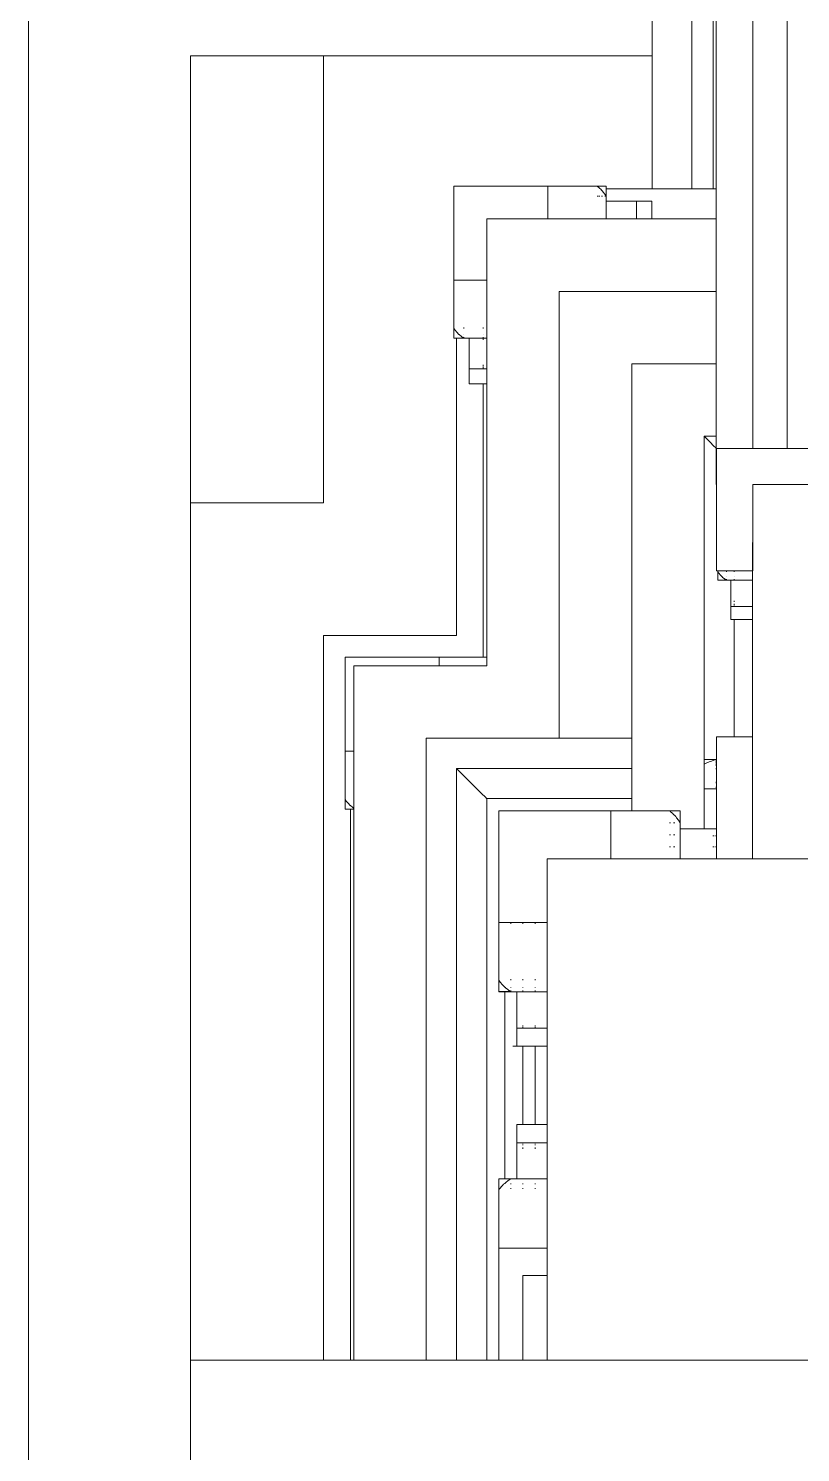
# Model space of a CAD drawing. Header units: millimetres. Extents: x -280308 to 6402717, y -14 to 2073074.
# Drawn here: x -4442 to -3803, y 642607 to 643786 of the extents above; entities that cross this region are included whole.
import ezdxf
from ezdxf.enums import TextEntityAlignment as Align

# ---------------------------------------------------------------- set-up
doc = ezdxf.new("R2010")
doc.units = ezdxf.units.MM
doc.linetypes.add('ACAD_ISO08W100', pattern=[36, 24, -3, 6, -3])
doc.layers.get('0').update_dxf_attribs({"lineweight": 0})
doc.layers.add('A-ANNOTATION', color=144, linetype='Continuous', lineweight=0)
doc.layers.add('A-FILL-1', color=7, linetype='Continuous', lineweight=0, true_color=0x454545)
doc.layers.add('SectionCutEdges', color=7, linetype='Continuous', lineweight=35, true_color=0xa5aeb1)
doc.layers.add('A-TEXT', color=254, linetype='Continuous')
doc.styles.get("Standard").update_dxf_attribs({"font": 'arial.ttf'})

# ---------------------------------------------------------------- blocks, each defined once
blk = doc.blocks.new('A$C837b2698')
at = {"color": 0, "linetype": 'ByBlock', "lineweight": -2}
for p, q in [((-0.487, 4.5408), (-0.487, 1.2857)), ((-0.4586, 4.5408), (-0.4586, 1.2857)), ((-0.5702, 4.4757), (-0.5702, 1.6107)), ((-0.5374, 4.4757), (-0.5374, 1.5007)), ((-0.5196, 4.4757), (-0.5196, 1.5007)), ((-0.5171, 4.4757), (-0.5171, 1.5007)), ((-0.8421, 1.6107), (-0.9521, 1.6107)), ((-0.9521, 1.6107), (-0.9521, 1.2407)), ((-0.8421, 1.2407), (-0.8421, 1.6107)), ((-0.8421, 1.6107), (-0.5702, 1.6107)), ((-0.5702, 1.6107), (-0.5702, 1.5007)), ((-0.6564, 1.5029), (-0.7343, 1.5029)), ((-0.7343, 1.5029), (-0.7343, 1.425)), ((-0.6551, 1.5029), (-0.6564, 1.5029)), ((-0.6564, 1.5029), (-0.6564, 1.4757)), ((-0.6535, 1.5029), (-0.6551, 1.5029)), ((-0.6517, 1.5029), (-0.6535, 1.5029)), ((-0.6497, 1.5029), (-0.6517, 1.5029)), ((-0.6475, 1.5029), (-0.6497, 1.5029)), ((-0.6451, 1.5029), (-0.6475, 1.5029)), ((-0.6425, 1.5029), (-0.6451, 1.5029)), ((-0.6399, 1.5029), (-0.6425, 1.5029)), ((-0.6371, 1.5029), (-0.6399, 1.5029)), ((-0.6342, 1.5029), (-0.6371, 1.5029)), ((-0.6312, 1.5029), (-0.6342, 1.5029)), ((-0.6283, 1.5029), (-0.6312, 1.5029)), ((-0.6262, 1.5029), (-0.6283, 1.5029)), ((-0.6242, 1.5029), (-0.6262, 1.5029)), ((-0.6222, 1.5029), (-0.6242, 1.5029)), ((-0.6203, 1.5029), (-0.6222, 1.5029)), ((-0.6185, 1.5029), (-0.6203, 1.5029)), ((-0.6167, 1.5029), (-0.6185, 1.5029)), ((-0.6157, 1.5029), (-0.6167, 1.5029)), ((-0.6157, 1.5029), (-0.6083, 1.5029)), ((-0.615, 1.5024), (-0.6157, 1.5029)), ((-0.6146, 1.502), (-0.615, 1.5024)), ((-0.6135, 1.501), (-0.6146, 1.502)), ((-0.6135, 1.501), (-0.6127, 1.5003)), ((-0.612, 1.4995), (-0.6127, 1.5003)), ((-0.6113, 1.4987), (-0.612, 1.4995)), ((-0.6106, 1.498), (-0.6113, 1.4987)), ((-0.6094, 1.4963), (-0.6106, 1.498)), ((-0.6083, 1.5029), (-0.6083, 1.5007)), ((-0.6083, 1.5007), (-0.5702, 1.5007)), ((-0.6083, 1.5007), (-0.6083, 1.4945)), ((-0.5702, 1.5007), (-0.5374, 1.5007)), ((-0.5374, 1.5007), (-0.5196, 1.5007)), ((-0.5196, 1.5007), (-0.5171, 1.5007)), ((-0.5171, 1.5007), (-0.5171, 1.4757)), ((-0.6157, 1.4945), (-0.615, 1.4945)), ((-0.6146, 1.4945), (-0.6135, 1.4945)), ((-0.612, 1.4945), (-0.6113, 1.4945)), ((-0.6083, 1.4945), (-0.6094, 1.4963)), ((-0.6094, 1.4945), (-0.6083, 1.4945)), ((-0.6083, 1.4945), (-0.6083, 1.4903)), ((-0.6083, 1.4903), (-0.6071, 1.4903)), ((-0.6083, 1.4903), (-0.6083, 1.4757)), ((-0.6071, 1.4903), (-0.6057, 1.4903)), ((-0.6057, 1.4903), (-0.6042, 1.4903)), ((-0.6042, 1.4903), (-0.6024, 1.4903)), ((-0.6024, 1.4903), (-0.6005, 1.4903)), ((-0.6005, 1.4903), (-0.5984, 1.4903)), ((-0.5984, 1.4903), (-0.5961, 1.4903)), ((-0.5961, 1.4903), (-0.5937, 1.4903)), ((-0.5937, 1.4903), (-0.5922, 1.4903)), ((-0.5922, 1.4903), (-0.5909, 1.4903)), ((-0.5909, 1.4903), (-0.5896, 1.4903)), ((-0.5896, 1.4903), (-0.5884, 1.4903)), ((-0.5884, 1.4903), (-0.5873, 1.4903)), ((-0.5873, 1.4903), (-0.5864, 1.4903)), ((-0.5864, 1.4903), (-0.5855, 1.4903)), ((-0.5855, 1.4903), (-0.5848, 1.4903)), ((-0.5848, 1.4903), (-0.5837, 1.4903)), ((-0.5837, 1.4903), (-0.5833, 1.4903)), ((-0.5833, 1.4903), (-0.5831, 1.4903)), ((-0.5705, 1.4903), (-0.5831, 1.4903)), ((-0.5831, 1.4903), (-0.5831, 1.4757)), ((-0.5705, 1.4757), (-0.5705, 1.4903)), ((-0.6564, 1.4757), (-0.7071, 1.4757)), ((-0.7071, 1.4757), (-0.7071, 1.425)), ((-0.6551, 1.4757), (-0.6564, 1.4757)), ((-0.6535, 1.4757), (-0.6551, 1.4757)), ((-0.6517, 1.4757), (-0.6535, 1.4757)), ((-0.6497, 1.4757), (-0.6517, 1.4757)), ((-0.6475, 1.4757), (-0.6497, 1.4757)), ((-0.6451, 1.4757), (-0.6475, 1.4757)), ((-0.6425, 1.4757), (-0.6451, 1.4757)), ((-0.6399, 1.4757), (-0.6425, 1.4757)), ((-0.6371, 1.4757), (-0.6399, 1.4757)), ((-0.6342, 1.4757), (-0.6371, 1.4757)), ((-0.6312, 1.4757), (-0.6342, 1.4757)), ((-0.6283, 1.4757), (-0.6312, 1.4757)), ((-0.6262, 1.4757), (-0.6283, 1.4757)), ((-0.6242, 1.4757), (-0.6262, 1.4757)), ((-0.6222, 1.4757), (-0.6242, 1.4757)), ((-0.6203, 1.4757), (-0.6222, 1.4757)), ((-0.6185, 1.4757), (-0.6203, 1.4757)), ((-0.6167, 1.4757), (-0.6185, 1.4757)), ((-0.6157, 1.4757), (-0.6167, 1.4757)), ((-0.615, 1.4757), (-0.6157, 1.4757)), ((-0.6146, 1.4757), (-0.615, 1.4757)), ((-0.6135, 1.4757), (-0.6146, 1.4757)), ((-0.6127, 1.4757), (-0.6135, 1.4757)), ((-0.612, 1.4757), (-0.6127, 1.4757)), ((-0.6113, 1.4757), (-0.612, 1.4757)), ((-0.6106, 1.4757), (-0.6113, 1.4757)), ((-0.6094, 1.4757), (-0.6106, 1.4757)), ((-0.6083, 1.4757), (-0.6094, 1.4757)), ((-0.6071, 1.4757), (-0.6083, 1.4757)), ((-0.6057, 1.4757), (-0.6071, 1.4757)), ((-0.6042, 1.4757), (-0.6057, 1.4757)), ((-0.6024, 1.4757), (-0.6042, 1.4757)), ((-0.6005, 1.4757), (-0.6024, 1.4757)), ((-0.5984, 1.4757), (-0.6005, 1.4757)), ((-0.5961, 1.4757), (-0.5984, 1.4757)), ((-0.5937, 1.4757), (-0.5961, 1.4757)), ((-0.5922, 1.4757), (-0.5937, 1.4757)), ((-0.5909, 1.4757), (-0.5922, 1.4757)), ((-0.5896, 1.4757), (-0.5909, 1.4757)), ((-0.5884, 1.4757), (-0.5896, 1.4757)), ((-0.5873, 1.4757), (-0.5884, 1.4757)), ((-0.5864, 1.4757), (-0.5873, 1.4757)), ((-0.5855, 1.4757), (-0.5864, 1.4757)), ((-0.5848, 1.4757), (-0.5855, 1.4757)), ((-0.5837, 1.4757), (-0.5848, 1.4757)), ((-0.5833, 1.4757), (-0.5837, 1.4757)), ((-0.5831, 1.4757), (-0.5833, 1.4757)), ((-0.5705, 1.4757), (-0.5831, 1.4757)), ((-0.5171, 1.4757), (-0.5705, 1.4757)), ((-0.5171, 1.4757), (-0.5171, 1.4157)), ((-0.7343, 1.425), (-0.7071, 1.425)), ((-0.7343, 1.425), (-0.7343, 1.4242)), ((-0.7343, 1.4242), (-0.7343, 1.423)), ((-0.7343, 1.423), (-0.7343, 1.4217)), ((-0.7343, 1.4217), (-0.7343, 1.4201)), ((-0.7343, 1.4201), (-0.7343, 1.4183)), ((-0.7343, 1.4183), (-0.7343, 1.4164)), ((-0.7343, 1.4164), (-0.7343, 1.4142)), ((-0.7071, 1.425), (-0.7071, 1.4242)), ((-0.7071, 1.4242), (-0.7071, 1.423)), ((-0.7071, 1.423), (-0.7071, 1.4217)), ((-0.7071, 1.4217), (-0.7071, 1.4201)), ((-0.7071, 1.4201), (-0.7071, 1.4183)), ((-0.7071, 1.4183), (-0.7071, 1.4164)), ((-0.7071, 1.4164), (-0.7071, 1.4142)), ((-0.5171, 1.4157), (-0.6471, 1.4157)), ((-0.6471, 1.0457), (-0.6471, 1.4157)), ((-0.5171, 1.4157), (-0.5171, 1.3557)), ((-0.7343, 1.4142), (-0.7343, 1.412)), ((-0.7343, 1.412), (-0.7343, 1.4096)), ((-0.7343, 1.4096), (-0.7343, 1.4071)), ((-0.7343, 1.4071), (-0.7343, 1.4045)), ((-0.7343, 1.4045), (-0.7343, 1.4019)), ((-0.7071, 1.4142), (-0.7071, 1.412)), ((-0.7071, 1.412), (-0.7071, 1.4096)), ((-0.7071, 1.4096), (-0.7071, 1.4071)), ((-0.7071, 1.4071), (-0.7071, 1.4045)), ((-0.7071, 1.4045), (-0.7071, 1.4019)), ((-0.7343, 1.3994), (-0.7343, 1.4019)), ((-0.7343, 1.397), (-0.7343, 1.3994)), ((-0.7343, 1.3946), (-0.7343, 1.397)), ((-0.7343, 1.3923), (-0.7343, 1.3946)), ((-0.7343, 1.39), (-0.7343, 1.3923)), ((-0.7071, 1.4019), (-0.7071, 1.3994)), ((-0.7071, 1.3994), (-0.7071, 1.397)), ((-0.7071, 1.397), (-0.7071, 1.3946)), ((-0.7071, 1.3946), (-0.7071, 1.3923)), ((-0.7071, 1.3923), (-0.7071, 1.39)), ((-0.7343, 1.3878), (-0.7343, 1.39)), ((-0.7343, 1.3857), (-0.7343, 1.3878)), ((-0.7343, 1.385), (-0.7343, 1.3857)), ((-0.7343, 1.385), (-0.7333, 1.3837)), ((-0.7343, 1.385), (-0.7343, 1.377)), ((-0.7333, 1.3837), (-0.7317, 1.3818)), ((-0.73, 1.3801), (-0.7317, 1.3818)), ((-0.7299, 1.38), (-0.73, 1.3801)), ((-0.7299, 1.38), (-0.7299, 1.38)), ((-0.7296, 1.3798), (-0.7299, 1.38)), ((-0.7296, 1.38), (-0.7296, 1.3801)), ((-0.7296, 1.3798), (-0.7281, 1.3785)), ((-0.7259, 1.3857), (-0.7259, 1.385)), ((-0.7259, 1.3801), (-0.7259, 1.38)), ((-0.7099, 1.3857), (-0.7099, 1.385)), ((-0.7099, 1.3801), (-0.7099, 1.38)), ((-0.7071, 1.39), (-0.7071, 1.3878)), ((-0.7071, 1.3878), (-0.7071, 1.3857)), ((-0.7071, 1.3857), (-0.7071, 1.385)), ((-0.7071, 1.385), (-0.7071, 1.3837)), ((-0.7071, 1.3837), (-0.7071, 1.3818)), ((-0.7071, 1.3818), (-0.7071, 1.3801)), ((-0.7071, 1.3801), (-0.7071, 1.38)), ((-0.7071, 1.38), (-0.7071, 1.3785)), ((-0.7343, 1.3769), (-0.7343, 1.377)), ((-0.7343, 1.377), (-0.7261, 1.377)), ((-0.7343, 1.3769), (-0.7321, 1.3769)), ((-0.7321, 1.3769), (-0.7321, 1.1307)), ((-0.7321, 1.3769), (-0.7259, 1.3769)), ((-0.7274, 1.3779), (-0.7281, 1.3785)), ((-0.7266, 1.3774), (-0.7274, 1.3779)), ((-0.7269, 1.3779), (-0.726, 1.377)), ((-0.7261, 1.377), (-0.7266, 1.3774)), ((-0.7261, 1.377), (-0.7259, 1.3769)), ((-0.7259, 1.3779), (-0.7259, 1.377)), ((-0.7259, 1.3769), (-0.7217, 1.3769)), ((-0.7217, 1.3769), (-0.7217, 1.3757)), ((-0.7217, 1.3769), (-0.7099, 1.3769)), ((-0.7217, 1.3757), (-0.7217, 1.3744)), ((-0.7217, 1.3744), (-0.7217, 1.3728)), ((-0.7217, 1.3728), (-0.7217, 1.371)), ((-0.7217, 1.371), (-0.7217, 1.3691)), ((-0.7217, 1.3691), (-0.7217, 1.367)), ((-0.7099, 1.3779), (-0.7099, 1.377)), ((-0.7099, 1.3769), (-0.7099, 1.3757)), ((-0.7099, 1.3769), (-0.7071, 1.3769)), ((-0.7071, 1.3785), (-0.7071, 1.3779)), ((-0.7071, 1.3779), (-0.7071, 1.377)), ((-0.7071, 1.377), (-0.7071, 1.3769)), ((-0.7071, 1.3769), (-0.7071, 1.3757)), ((-0.7071, 1.3757), (-0.7071, 1.3744)), ((-0.7071, 1.3744), (-0.7071, 1.3728)), ((-0.7071, 1.3728), (-0.7071, 1.371)), ((-0.7071, 1.371), (-0.7071, 1.3691)), ((-0.7071, 1.3691), (-0.7071, 1.367)), ((-0.7217, 1.367), (-0.7217, 1.3647)), ((-0.7217, 1.3647), (-0.7217, 1.3623)), ((-0.7217, 1.3623), (-0.7217, 1.3609)), ((-0.7217, 1.3609), (-0.7217, 1.3595)), ((-0.7217, 1.3595), (-0.7217, 1.3582)), ((-0.7217, 1.3582), (-0.7217, 1.3571)), ((-0.7217, 1.3571), (-0.7217, 1.356)), ((-0.7071, 1.367), (-0.7071, 1.3647)), ((-0.7071, 1.3647), (-0.7071, 1.3623)), ((-0.7071, 1.3623), (-0.7071, 1.3609)), ((-0.7071, 1.3609), (-0.7071, 1.3595)), ((-0.7071, 1.3595), (-0.7071, 1.3582)), ((-0.7071, 1.3582), (-0.7071, 1.3571)), ((-0.7071, 1.3571), (-0.7071, 1.356)), ((-0.7217, 1.356), (-0.7217, 1.355)), ((-0.7217, 1.355), (-0.7217, 1.3541)), ((-0.7217, 1.3541), (-0.7217, 1.3534)), ((-0.7217, 1.3534), (-0.7217, 1.3528)), ((-0.7217, 1.3528), (-0.7217, 1.3523)), ((-0.7217, 1.3517), (-0.7217, 1.3523)), ((-0.7217, 1.3391), (-0.7217, 1.3517)), ((-0.7217, 1.3517), (-0.7099, 1.3517)), ((-0.7099, 1.355), (-0.7099, 1.3541)), ((-0.7099, 1.3534), (-0.7099, 1.3528)), ((-0.7099, 1.3523), (-0.7099, 1.3517)), ((-0.7099, 1.3517), (-0.7071, 1.3517)), ((-0.7071, 1.356), (-0.7071, 1.355)), ((-0.7071, 1.355), (-0.7071, 1.3541)), ((-0.7071, 1.3541), (-0.7071, 1.3534)), ((-0.7071, 1.3534), (-0.7071, 1.3528)), ((-0.7071, 1.3528), (-0.7071, 1.3523)), ((-0.7071, 1.3523), (-0.7071, 1.3517)), ((-0.7071, 1.3517), (-0.7071, 1.3391)), ((-0.5171, 1.3557), (-0.5871, 1.3557)), ((-0.5871, 1.3557), (-0.5871, 1.0457)), ((-0.5171, 1.3557), (-0.5171, 1.2957)), ((-0.7217, 1.3391), (-0.7099, 1.3391)), ((-0.7099, 1.3391), (-0.7071, 1.3391)), ((-0.7099, 1.3391), (-0.7099, 1.1129)), ((-0.7071, 1.1129), (-0.7071, 1.3391)), ((-0.5271, 1.2957), (-0.5271, 1.028)), ((-0.5171, 1.2957), (-0.5271, 1.2957)), ((-0.5271, 1.2957), (-0.5245, 1.2931)), ((-0.5245, 1.2931), (-0.522, 1.2906)), ((-0.522, 1.2906), (-0.5196, 1.2882)), ((-0.5196, 1.2882), (-0.5172, 1.2858)), ((-0.5172, 1.2858), (-0.5171, 1.2857)), ((-0.5171, 1.2957), (-0.5171, 1.2931)), ((-0.5171, 1.2931), (-0.5171, 1.2906)), ((-0.5171, 1.2906), (-0.5171, 1.2882)), ((-0.5171, 1.2882), (-0.5171, 1.2858)), ((-0.5171, 1.2858), (-0.5171, 1.2857)), ((-0.5171, 1.2857), (-0.5171, 1.2557)), ((-0.517, 1.2557), (-0.5171, 1.2557)), ((-0.9521, 1.2407), (-0.8421, 1.2407)), ((-0.9521, 0.5307), (-0.9521, 1.2407)), ((-0.487, 1.2332), (-0.4871, 1.2332)), ((-0.487, 1.2317), (-0.4871, 1.2317)), ((-0.487, 1.2299), (-0.4871, 1.2299)), ((-0.487, 1.2277), (-0.4871, 1.2277)), ((-0.487, 1.2253), (-0.4871, 1.2253)), ((-0.487, 1.2226), (-0.4871, 1.2226)), ((-0.487, 1.2196), (-0.4871, 1.2196)), ((-0.487, 1.218), (-0.4871, 1.218)), ((-0.487, 1.2165), (-0.4871, 1.2165)), ((-0.487, 1.1994), (-0.4871, 1.1994)), ((-0.5159, 1.184), (-0.5159, 1.1844)), ((-0.5159, 1.1835), (-0.5159, 1.184)), ((-0.5159, 1.1835), (-0.515, 1.1823)), ((-0.5159, 1.1835), (-0.5159, 1.1766)), ((-0.515, 1.1823), (-0.5137, 1.1807)), ((-0.5122, 1.1792), (-0.5137, 1.1807)), ((-0.5121, 1.1792), (-0.5122, 1.1792)), ((-0.5119, 1.1792), (-0.5119, 1.1792)), ((-0.5087, 1.184), (-0.5087, 1.1835)), ((-0.5087, 1.1792), (-0.5087, 1.1792)), ((-0.5024, 1.184), (-0.5024, 1.1835)), ((-0.5024, 1.1792), (-0.5024, 1.1792)), ((-0.5159, 1.1766), (-0.5089, 1.1766)), ((-0.5159, 1.1765), (-0.5159, 1.1766)), ((-0.5159, 1.1765), (-0.515, 1.1765)), ((-0.515, 1.1765), (-0.5128, 1.1765)), ((-0.5128, 1.1765), (-0.5107, 1.1765)), ((-0.5121, 1.1792), (-0.5121, 1.1792)), ((-0.5119, 1.1789), (-0.5121, 1.1792)), ((-0.5119, 1.1789), (-0.5106, 1.1779)), ((-0.5107, 1.1765), (-0.5088, 1.1765)), ((-0.51, 1.1774), (-0.5106, 1.1779)), ((-0.5093, 1.1769), (-0.51, 1.1774)), ((-0.5096, 1.1774), (-0.5087, 1.1765)), ((-0.5089, 1.1766), (-0.5093, 1.1769)), ((-0.5088, 1.1765), (-0.5087, 1.1765)), ((-0.5087, 1.1774), (-0.5087, 1.1765)), ((-0.5087, 1.1765), (-0.507, 1.1765)), ((-0.507, 1.1765), (-0.5053, 1.1765)), ((-0.5053, 1.1765), (-0.5051, 1.1765)), ((-0.5051, 1.1765), (-0.5051, 1.1755)), ((-0.5051, 1.1765), (-0.5038, 1.1765)), ((-0.5051, 1.1755), (-0.5051, 1.1743)), ((-0.5051, 1.1743), (-0.5051, 1.173)), ((-0.5051, 1.173), (-0.5051, 1.1715)), ((-0.5051, 1.1715), (-0.5051, 1.1698)), ((-0.5051, 1.1698), (-0.5051, 1.168)), ((-0.5051, 1.168), (-0.5051, 1.1661)), ((-0.5038, 1.1765), (-0.5024, 1.1765)), ((-0.5024, 1.1774), (-0.5024, 1.1765)), ((-0.5024, 1.1765), (-0.4871, 1.1765)), ((-0.5051, 1.1661), (-0.5051, 1.164)), ((-0.5051, 1.164), (-0.5051, 1.1628)), ((-0.5051, 1.1628), (-0.5051, 1.1616)), ((-0.5051, 1.1616), (-0.5051, 1.1605)), ((-0.5051, 1.1605), (-0.5051, 1.1595)), ((-0.5051, 1.1595), (-0.5051, 1.1586)), ((-0.5051, 1.1586), (-0.5051, 1.1577)), ((-0.5051, 1.1577), (-0.5051, 1.157)), ((-0.5051, 1.1558), (-0.5051, 1.157)), ((-0.5051, 1.1558), (-0.5051, 1.1554)), ((-0.5024, 1.1595), (-0.5024, 1.1586)), ((-0.5024, 1.157), (-0.5024, 1.1558)), ((-0.5051, 1.1549), (-0.5051, 1.1554)), ((-0.5051, 1.1441), (-0.5051, 1.1549)), ((-0.5051, 1.1549), (-0.5038, 1.1549)), ((-0.5038, 1.1441), (-0.5051, 1.1441)), ((-0.5038, 1.1549), (-0.5024, 1.1549)), ((-0.5024, 1.1441), (-0.5038, 1.1441)), ((-0.5024, 1.1554), (-0.5024, 1.1549)), ((-0.5024, 1.1549), (-0.4871, 1.1549)), ((-0.5024, 1.1441), (-0.5024, 1.0469)), ((-0.4871, 1.1441), (-0.5024, 1.1441)), ((-0.8421, 1.1307), (-0.7321, 1.1307)), ((-0.8421, 0.5307), (-0.8421, 1.1307)), ((-0.7464, 1.1129), (-0.8243, 1.1129)), ((-0.8243, 1.1129), (-0.8243, 1.035)), ((-0.7451, 1.1129), (-0.7464, 1.1129)), ((-0.7464, 1.1129), (-0.7464, 1.1057)), ((-0.7435, 1.1129), (-0.7451, 1.1129)), ((-0.7417, 1.1129), (-0.7435, 1.1129)), ((-0.7397, 1.1129), (-0.7417, 1.1129)), ((-0.7375, 1.1129), (-0.7397, 1.1129)), ((-0.7351, 1.1129), (-0.7375, 1.1129)), ((-0.7325, 1.1129), (-0.7351, 1.1129)), ((-0.7299, 1.1129), (-0.7325, 1.1129)), ((-0.7271, 1.1129), (-0.7299, 1.1129)), ((-0.7242, 1.1129), (-0.7271, 1.1129)), ((-0.7212, 1.1129), (-0.7242, 1.1129)), ((-0.7183, 1.1129), (-0.7212, 1.1129)), ((-0.7162, 1.1129), (-0.7183, 1.1129)), ((-0.7142, 1.1129), (-0.7162, 1.1129)), ((-0.7122, 1.1129), (-0.7142, 1.1129)), ((-0.7103, 1.1129), (-0.7122, 1.1129)), ((-0.7099, 1.1129), (-0.7103, 1.1129)), ((-0.7085, 1.1129), (-0.7099, 1.1129)), ((-0.7071, 1.1129), (-0.7085, 1.1129)), ((-0.7071, 1.1129), (-0.7071, 1.1057)), ((-0.8171, 1.035), (-0.8171, 1.1057)), ((-0.8171, 1.1057), (-0.7464, 1.1057)), ((-0.7464, 1.1057), (-0.7451, 1.1057)), ((-0.7451, 1.1057), (-0.7435, 1.1057)), ((-0.7435, 1.1057), (-0.7417, 1.1057)), ((-0.7417, 1.1057), (-0.7397, 1.1057)), ((-0.7397, 1.1057), (-0.7375, 1.1057)), ((-0.7375, 1.1057), (-0.7351, 1.1057)), ((-0.7351, 1.1057), (-0.7325, 1.1057)), ((-0.7325, 1.1057), (-0.7299, 1.1057)), ((-0.7299, 1.1057), (-0.7271, 1.1057)), ((-0.7271, 1.1057), (-0.7242, 1.1057)), ((-0.7242, 1.1057), (-0.7212, 1.1057)), ((-0.7212, 1.1057), (-0.7183, 1.1057)), ((-0.7183, 1.1057), (-0.7162, 1.1057)), ((-0.7162, 1.1057), (-0.7142, 1.1057)), ((-0.7142, 1.1057), (-0.7122, 1.1057)), ((-0.7122, 1.1057), (-0.7103, 1.1057)), ((-0.7103, 1.1057), (-0.7085, 1.1057)), ((-0.7085, 1.1057), (-0.7071, 1.1057)), ((-0.7571, 1.0457), (-0.6471, 1.0457)), ((-0.7571, 0.5307), (-0.7571, 1.0457)), ((-0.6471, 1.0457), (-0.5871, 1.0457)), ((-0.5871, 1.0457), (-0.5871, 1.0207)), ((-0.8243, 1.035), (-0.8171, 1.035)), ((-0.8243, 1.035), (-0.8243, 1.0342)), ((-0.8243, 1.0342), (-0.8243, 1.033)), ((-0.8243, 1.033), (-0.8243, 1.0317)), ((-0.8243, 1.0317), (-0.8243, 1.0301)), ((-0.8243, 1.0301), (-0.8243, 1.0283)), ((-0.8243, 1.0283), (-0.8243, 1.0264)), ((-0.8243, 1.0264), (-0.8243, 1.0242)), ((-0.8171, 1.0342), (-0.8171, 1.035)), ((-0.8171, 1.033), (-0.8171, 1.0342)), ((-0.8171, 1.0317), (-0.8171, 1.033)), ((-0.8171, 1.0301), (-0.8171, 1.0317)), ((-0.8171, 1.0283), (-0.8171, 1.0301)), ((-0.8171, 1.0264), (-0.8171, 1.0283)), ((-0.8171, 1.0242), (-0.8171, 1.0264)), ((-0.5271, 1.0243), (-0.5271, 1.028)), ((-0.5271, 1.028), (-0.5245, 1.028)), ((-0.5231, 1.0261), (-0.5249, 1.0254)), ((-0.5245, 1.028), (-0.522, 1.028)), ((-0.5221, 1.0265), (-0.5231, 1.0261)), ((-0.5212, 1.0268), (-0.5221, 1.0265)), ((-0.522, 1.028), (-0.5196, 1.028)), ((-0.5192, 1.0274), (-0.5212, 1.0268)), ((-0.5196, 1.028), (-0.5172, 1.028)), ((-0.5172, 1.028), (-0.5192, 1.0274)), ((-0.517, 1.028), (-0.5172, 1.028)), ((-0.5171, 1.0265), (-0.5171, 1.0274)), ((-0.5171, 1.0254), (-0.5171, 1.0261)), ((-0.8243, 1.0242), (-0.8243, 1.022)), ((-0.8243, 1.022), (-0.8243, 1.0196)), ((-0.8243, 1.0196), (-0.8243, 1.0171)), ((-0.8243, 1.0171), (-0.8243, 1.0145)), ((-0.8243, 1.0145), (-0.8243, 1.0119)), ((-0.8171, 1.022), (-0.8171, 1.0242)), ((-0.8171, 1.0196), (-0.8171, 1.022)), ((-0.8171, 1.0171), (-0.8171, 1.0196)), ((-0.8171, 1.0145), (-0.8171, 1.0171)), ((-0.8171, 1.0119), (-0.8171, 1.0145)), ((-0.7321, 0.5307), (-0.7321, 1.0207)), ((-0.729, 1.0177), (-0.7321, 1.0207)), ((-0.7321, 1.0207), (-0.5871, 1.0207)), ((-0.726, 1.0146), (-0.729, 1.0177)), ((-0.7229, 1.0116), (-0.726, 1.0146)), ((-0.5871, 1.0207), (-0.5871, 1.0177)), ((-0.5871, 1.0177), (-0.5871, 1.0146)), ((-0.5871, 1.0146), (-0.5871, 1.0116)), ((-0.5265, 1.0246), (-0.5271, 1.0243)), ((-0.5271, 1.0243), (-0.5271, 1.0238)), ((-0.5271, 1.0229), (-0.5271, 1.0238)), ((-0.5271, 1.0229), (-0.5271, 1.022)), ((-0.5271, 1.022), (-0.5271, 1.021)), ((-0.5271, 1.02), (-0.5271, 1.021)), ((-0.5271, 1.02), (-0.5271, 1.019)), ((-0.5271, 1.019), (-0.5271, 1.018)), ((-0.5271, 1.018), (-0.5271, 1.0165)), ((-0.5271, 1.0165), (-0.5271, 1.015)), ((-0.5271, 1.015), (-0.5271, 1.0136)), ((-0.526, 1.0248), (-0.5265, 1.0246)), ((-0.5249, 1.0254), (-0.526, 1.0248)), ((-0.5171, 1.0243), (-0.5171, 1.0248)), ((-0.5171, 1.0229), (-0.5171, 1.0238)), ((-0.5171, 1.02), (-0.5171, 1.021)), ((-0.8243, 1.0094), (-0.8243, 1.0119)), ((-0.8243, 1.007), (-0.8243, 1.0094)), ((-0.8243, 1.0046), (-0.8243, 1.007)), ((-0.8243, 1.0023), (-0.8243, 1.0046)), ((-0.8171, 1.0094), (-0.8171, 1.0119)), ((-0.8171, 1.007), (-0.8171, 1.0094)), ((-0.8171, 1.0046), (-0.8171, 1.007)), ((-0.8171, 1.0023), (-0.8171, 1.0046)), ((-0.72, 1.0086), (-0.7229, 1.0116)), ((-0.7172, 1.0058), (-0.72, 1.0086)), ((-0.7147, 1.0033), (-0.7172, 1.0058)), ((-0.7124, 1.0011), (-0.7147, 1.0033)), ((-0.5871, 1.0116), (-0.5871, 1.0086)), ((-0.5871, 1.0086), (-0.5871, 1.0058)), ((-0.5871, 1.0058), (-0.5871, 1.0033)), ((-0.5871, 1.0033), (-0.5871, 1.0011)), ((-0.5271, 1.0136), (-0.5271, 1.0122)), ((-0.5271, 1.0122), (-0.5271, 1.0109)), ((-0.5271, 1.0109), (-0.5271, 1.0096)), ((-0.5271, 1.0084), (-0.5271, 1.0096)), ((-0.5271, 1.0084), (-0.5271, 1.0073)), ((-0.5271, 1.0073), (-0.5271, 1.0063)), ((-0.5271, 1.0063), (-0.5271, 1.0054)), ((-0.5271, 1.0046), (-0.5271, 1.0054)), ((-0.5271, 1.0046), (-0.5271, 1.0039)), ((-0.5271, 1.0039), (-0.517, 1.0039)), ((-0.5271, 1.0039), (-0.5271, 0.9707)), ((-0.5171, 1.0084), (-0.5171, 1.0096)), ((-0.5171, 1.0046), (-0.5171, 1.0054)), ((-0.8243, 1), (-0.8243, 1.0023)), ((-0.8243, 0.9978), (-0.8243, 1)), ((-0.8243, 0.9957), (-0.8243, 0.9978)), ((-0.8243, 0.995), (-0.8243, 0.9957)), ((-0.8243, 0.995), (-0.8233, 0.9937)), ((-0.8243, 0.995), (-0.8243, 0.987)), ((-0.8233, 0.9937), (-0.8217, 0.9918)), ((-0.82, 0.9901), (-0.8217, 0.9918)), ((-0.8171, 1), (-0.8171, 1.0023)), ((-0.8171, 0.9978), (-0.8171, 1)), ((-0.8171, 0.9957), (-0.8171, 0.9978)), ((-0.8171, 0.995), (-0.8171, 0.9957)), ((-0.8171, 0.9937), (-0.8171, 0.995)), ((-0.8171, 0.9918), (-0.8171, 0.9937)), ((-0.8171, 0.9901), (-0.8171, 0.9918)), ((-0.7105, 0.9992), (-0.7124, 1.0011)), ((-0.709, 0.9976), (-0.7105, 0.9992)), ((-0.7079, 0.9965), (-0.709, 0.9976)), ((-0.7073, 0.9959), (-0.7079, 0.9965)), ((-0.7071, 0.9957), (-0.5871, 0.9957)), ((-0.7071, 0.5307), (-0.7071, 0.9957)), ((-0.5871, 1.0011), (-0.5871, 0.9992)), ((-0.5871, 0.9992), (-0.5871, 0.9976)), ((-0.5871, 0.9976), (-0.5871, 0.9965)), ((-0.5871, 0.9965), (-0.5871, 0.9957)), ((-0.5871, 0.9957), (-0.5871, 0.9857)), ((-0.8243, 0.9869), (-0.8243, 0.987)), ((-0.8243, 0.987), (-0.8171, 0.987)), ((-0.8243, 0.9869), (-0.8199, 0.9869)), ((-0.8199, 0.99), (-0.82, 0.9901)), ((-0.8199, 0.99), (-0.8199, 0.99)), ((-0.8196, 0.9898), (-0.8199, 0.99)), ((-0.8199, 0.9869), (-0.8199, 0.5307)), ((-0.8199, 0.9869), (-0.8171, 0.9869)), ((-0.8196, 0.99), (-0.8196, 0.9901)), ((-0.8196, 0.9898), (-0.8181, 0.9885)), ((-0.8174, 0.9879), (-0.8181, 0.9885)), ((-0.8174, 0.9884), (-0.8171, 0.9881)), ((-0.8174, 0.9879), (-0.8174, 0.9884)), ((-0.8171, 0.9877), (-0.8174, 0.9879)), ((-0.8171, 0.99), (-0.8171, 0.9901)), ((-0.8171, 0.9885), (-0.8171, 0.99)), ((-0.8171, 0.9881), (-0.8171, 0.9885)), ((-0.8171, 0.9877), (-0.8171, 0.9881)), ((-0.8171, 0.987), (-0.8171, 0.9877)), ((-0.8171, 0.9869), (-0.8171, 0.987)), ((-0.8171, 0.5307), (-0.8171, 0.9869)), ((-0.6044, 0.9857), (-0.6971, 0.9857)), ((-0.6971, 0.9857), (-0.6971, 0.893)), ((-0.6028, 0.9857), (-0.6044, 0.9857)), ((-0.6044, 0.9857), (-0.6044, 0.9457)), ((-0.6009, 0.9857), (-0.6028, 0.9857)), ((-0.5987, 0.9857), (-0.6009, 0.9857)), ((-0.5963, 0.9857), (-0.5987, 0.9857)), ((-0.5937, 0.9857), (-0.5963, 0.9857)), ((-0.5909, 0.9857), (-0.5937, 0.9857)), ((-0.5879, 0.9857), (-0.5909, 0.9857)), ((-0.5871, 0.9857), (-0.5879, 0.9857)), ((-0.5847, 0.9857), (-0.5871, 0.9857)), ((-0.5814, 0.9857), (-0.5847, 0.9857)), ((-0.5779, 0.9857), (-0.5814, 0.9857)), ((-0.5744, 0.9857), (-0.5779, 0.9857)), ((-0.5709, 0.9857), (-0.5744, 0.9857)), ((-0.5684, 0.9857), (-0.5709, 0.9857)), ((-0.566, 0.9857), (-0.5684, 0.9857)), ((-0.5637, 0.9857), (-0.566, 0.9857)), ((-0.5614, 0.9857), (-0.5637, 0.9857)), ((-0.5592, 0.9857), (-0.5614, 0.9857)), ((-0.5571, 0.9857), (-0.5592, 0.9857)), ((-0.5559, 0.9857), (-0.5571, 0.9857)), ((-0.5559, 0.9857), (-0.5471, 0.9857)), ((-0.5551, 0.9851), (-0.5559, 0.9857)), ((-0.5546, 0.9846), (-0.5551, 0.9851)), ((-0.5533, 0.9835), (-0.5546, 0.9846)), ((-0.5533, 0.9835), (-0.5524, 0.9826)), ((-0.5515, 0.9817), (-0.5524, 0.9826)), ((-0.5507, 0.9808), (-0.5515, 0.9817)), ((-0.5499, 0.9798), (-0.5507, 0.9808)), ((-0.5484, 0.9778), (-0.5499, 0.9798)), ((-0.5471, 0.9857), (-0.5471, 0.9757)), ((-0.5559, 0.9757), (-0.5551, 0.9757)), ((-0.5524, 0.9757), (-0.5515, 0.9757)), ((-0.5471, 0.9757), (-0.5484, 0.9778)), ((-0.5471, 0.9757), (-0.5471, 0.9707)), ((-0.5471, 0.9707), (-0.5471, 0.9457)), ((-0.5471, 0.9707), (-0.5457, 0.9707)), ((-0.5457, 0.9707), (-0.5441, 0.9707)), ((-0.5441, 0.9707), (-0.5422, 0.9707)), ((-0.5422, 0.9707), (-0.5401, 0.9707)), ((-0.5401, 0.9707), (-0.5378, 0.9707)), ((-0.5378, 0.9707), (-0.5353, 0.9707)), ((-0.5353, 0.9707), (-0.5326, 0.9707)), ((-0.5326, 0.9707), (-0.5297, 0.9707)), ((-0.5297, 0.9707), (-0.528, 0.9707)), ((-0.528, 0.9707), (-0.5271, 0.9707)), ((-0.5271, 0.9707), (-0.5264, 0.9707)), ((-0.5264, 0.9707), (-0.5249, 0.9707)), ((-0.5249, 0.9707), (-0.5234, 0.9707)), ((-0.5234, 0.9707), (-0.5222, 0.9707)), ((-0.5222, 0.9707), (-0.521, 0.9707)), ((-0.521, 0.9707), (-0.52, 0.9707)), ((-0.52, 0.9707), (-0.5191, 0.9707)), ((-0.5191, 0.9707), (-0.5184, 0.9707)), ((-0.5184, 0.9707), (-0.5178, 0.9707)), ((-0.5178, 0.9707), (-0.5173, 0.9707)), ((-0.5173, 0.9707), (-0.517, 0.9707)), ((-0.5559, 0.9657), (-0.5551, 0.9657)), ((-0.5559, 0.9557), (-0.5551, 0.9557)), ((-0.5524, 0.9657), (-0.5515, 0.9657)), ((-0.5524, 0.9557), (-0.5515, 0.9557)), ((-0.52, 0.965), (-0.5191, 0.965)), ((-0.52, 0.9557), (-0.5191, 0.9557)), ((-0.5184, 0.965), (-0.5178, 0.965)), ((-0.5184, 0.9557), (-0.5178, 0.9557)), ((-0.5173, 0.965), (-0.517, 0.965)), ((-0.5173, 0.9557), (-0.517, 0.9557)), ((-0.6971, 0.893), (-0.6971, 0.892)), ((-0.6971, 0.893), (-0.6871, 0.893)), ((-0.6971, 0.892), (-0.6971, 0.8906)), ((-0.6971, 0.8906), (-0.6971, 0.889)), ((-0.6971, 0.889), (-0.6971, 0.8871)), ((-0.6971, 0.8871), (-0.6971, 0.885)), ((-0.6971, 0.885), (-0.6971, 0.8827)), ((-0.6871, 0.893), (-0.6871, 0.892)), ((-0.6871, 0.893), (-0.6771, 0.893)), ((-0.6771, 0.892), (-0.6771, 0.893)), ((-0.6771, 0.893), (-0.6671, 0.893)), ((-0.6671, 0.892), (-0.6671, 0.893)), ((-0.6671, 0.893), (-0.6571, 0.893)), ((-0.6971, 0.8827), (-0.6971, 0.8802)), ((-0.6971, 0.8802), (-0.6971, 0.8775)), ((-0.6971, 0.8775), (-0.6971, 0.8746)), ((-0.6971, 0.8746), (-0.6971, 0.8716)), ((-0.6971, 0.8716), (-0.6971, 0.8686)), ((-0.6971, 0.8686), (-0.6971, 0.8654)), ((-0.6971, 0.8625), (-0.6971, 0.8654)), ((-0.6971, 0.8596), (-0.6971, 0.8625)), ((-0.6971, 0.8568), (-0.6971, 0.8596)), ((-0.6971, 0.854), (-0.6971, 0.8568)), ((-0.6971, 0.8513), (-0.6971, 0.854)), ((-0.6971, 0.8487), (-0.6971, 0.8513)), ((-0.6971, 0.8462), (-0.6971, 0.8487)), ((-0.6971, 0.8454), (-0.6971, 0.8462)), ((-0.6971, 0.8454), (-0.6959, 0.8438)), ((-0.6971, 0.8454), (-0.6971, 0.8359)), ((-0.6959, 0.8438), (-0.694, 0.8416)), ((-0.692, 0.8395), (-0.694, 0.8416)), ((-0.6919, 0.8394), (-0.692, 0.8395)), ((-0.6918, 0.8394), (-0.6919, 0.8394)), ((-0.6915, 0.8391), (-0.6918, 0.8394)), ((-0.6915, 0.8394), (-0.6915, 0.8395)), ((-0.6915, 0.8391), (-0.6897, 0.8376)), ((-0.6889, 0.8369), (-0.6897, 0.8376)), ((-0.6871, 0.8462), (-0.6871, 0.8454)), ((-0.6871, 0.8395), (-0.6871, 0.8394)), ((-0.6771, 0.8454), (-0.6771, 0.8462)), ((-0.6771, 0.8394), (-0.6771, 0.8395)), ((-0.6671, 0.8454), (-0.6671, 0.8462)), ((-0.6671, 0.8394), (-0.6671, 0.8395)), ((-0.6971, 0.8359), (-0.6874, 0.8359)), ((-0.6971, 0.8357), (-0.6971, 0.8359)), ((-0.6971, 0.8357), (-0.6921, 0.8357)), ((-0.6921, 0.6807), (-0.6921, 0.8357)), ((-0.6921, 0.8357), (-0.6871, 0.8357)), ((-0.688, 0.8363), (-0.6889, 0.8369)), ((-0.6884, 0.8369), (-0.6877, 0.8363)), ((-0.6874, 0.8359), (-0.688, 0.8363)), ((-0.6872, 0.8359), (-0.6871, 0.8357)), ((-0.6871, 0.8369), (-0.6871, 0.8363)), ((-0.6871, 0.8359), (-0.6871, 0.8357)), ((-0.6871, 0.8357), (-0.6821, 0.8357)), ((-0.6821, 0.8357), (-0.6821, 0.8343)), ((-0.6821, 0.8357), (-0.6771, 0.8357)), ((-0.6821, 0.8343), (-0.6821, 0.8327)), ((-0.6821, 0.8327), (-0.6821, 0.8308)), ((-0.6821, 0.8308), (-0.6821, 0.8287)), ((-0.6821, 0.8287), (-0.6821, 0.8264)), ((-0.6821, 0.8264), (-0.6821, 0.8239)), ((-0.6771, 0.8363), (-0.6771, 0.8369)), ((-0.6771, 0.8357), (-0.6771, 0.8359)), ((-0.6771, 0.8357), (-0.6671, 0.8357)), ((-0.6671, 0.8363), (-0.6671, 0.8369)), ((-0.6671, 0.8357), (-0.6671, 0.8359)), ((-0.6671, 0.8357), (-0.6571, 0.8357)), ((-0.6821, 0.8239), (-0.6821, 0.8212)), ((-0.6821, 0.8212), (-0.6821, 0.8183)), ((-0.6821, 0.8183), (-0.6821, 0.8166)), ((-0.6821, 0.8166), (-0.6821, 0.815)), ((-0.6821, 0.815), (-0.6821, 0.8135)), ((-0.6821, 0.8135), (-0.6821, 0.8121)), ((-0.6821, 0.8121), (-0.6821, 0.8108)), ((-0.6821, 0.8108), (-0.6821, 0.8096)), ((-0.6821, 0.8096), (-0.6821, 0.8086)), ((-0.6821, 0.8086), (-0.6821, 0.8077)), ((-0.6821, 0.8077), (-0.6821, 0.807)), ((-0.6821, 0.807), (-0.6821, 0.8064)), ((-0.6821, 0.8057), (-0.6821, 0.8064)), ((-0.6821, 0.7907), (-0.6821, 0.8057)), ((-0.6821, 0.8057), (-0.6771, 0.8057)), ((-0.6771, 0.807), (-0.6771, 0.8077)), ((-0.6771, 0.8057), (-0.6771, 0.8064)), ((-0.6771, 0.8057), (-0.6671, 0.8057)), ((-0.6671, 0.807), (-0.6671, 0.8077)), ((-0.6671, 0.8057), (-0.6671, 0.8064)), ((-0.6671, 0.8057), (-0.6571, 0.8057)), ((-0.6821, 0.7907), (-0.6854, 0.7907)), ((-0.6821, 0.7907), (-0.6771, 0.7907)), ((-0.6771, 0.7257), (-0.6771, 0.7907)), ((-0.6671, 0.7907), (-0.6771, 0.7907)), ((-0.6671, 0.7257), (-0.6671, 0.7907)), ((-0.6571, 0.7907), (-0.6671, 0.7907)), ((-0.6771, 0.7257), (-0.6821, 0.7257)), ((-0.6821, 0.7257), (-0.6821, 0.7107)), ((-0.6671, 0.7257), (-0.6771, 0.7257)), ((-0.6571, 0.7257), (-0.6671, 0.7257)), ((-0.6821, 0.7107), (-0.6771, 0.7107)), ((-0.6821, 0.7107), (-0.6821, 0.71)), ((-0.6821, 0.7094), (-0.6821, 0.71)), ((-0.6821, 0.7087), (-0.6821, 0.7094)), ((-0.6821, 0.7078), (-0.6821, 0.7087)), ((-0.6821, 0.7068), (-0.6821, 0.7078)), ((-0.6771, 0.71), (-0.6771, 0.7107)), ((-0.6771, 0.7107), (-0.6671, 0.7107)), ((-0.6771, 0.7087), (-0.6771, 0.7094)), ((-0.6671, 0.71), (-0.6671, 0.7107)), ((-0.6671, 0.7107), (-0.6571, 0.7107)), ((-0.6671, 0.7087), (-0.6671, 0.7094)), ((-0.6821, 0.7056), (-0.6821, 0.7068)), ((-0.6821, 0.7043), (-0.6821, 0.7056)), ((-0.6821, 0.7029), (-0.6821, 0.7043)), ((-0.6821, 0.7014), (-0.6821, 0.7029)), ((-0.6821, 0.6998), (-0.6821, 0.7014)), ((-0.6821, 0.698), (-0.6821, 0.6998)), ((-0.6821, 0.6952), (-0.6821, 0.698)), ((-0.6771, 0.7056), (-0.6771, 0.7068)), ((-0.6671, 0.7056), (-0.6671, 0.7068)), ((-0.6821, 0.6925), (-0.6821, 0.6952)), ((-0.6821, 0.69), (-0.6821, 0.6925)), ((-0.6821, 0.6877), (-0.6821, 0.69)), ((-0.6821, 0.6856), (-0.6821, 0.6877)), ((-0.6821, 0.6837), (-0.6821, 0.6856)), ((-0.6971, 0.6719), (-0.6971, 0.6807)), ((-0.6971, 0.6807), (-0.6921, 0.6807)), ((-0.6965, 0.6726), (-0.6971, 0.6719)), ((-0.696, 0.6732), (-0.6965, 0.6726)), ((-0.6949, 0.6745), (-0.696, 0.6732)), ((-0.6949, 0.6745), (-0.694, 0.6754)), ((-0.6931, 0.6763), (-0.694, 0.6754)), ((-0.6921, 0.6771), (-0.6931, 0.6763)), ((-0.6921, 0.6807), (-0.6871, 0.6807)), ((-0.6912, 0.6779), (-0.6921, 0.6771)), ((-0.6892, 0.6794), (-0.6912, 0.6779)), ((-0.6871, 0.6807), (-0.6892, 0.6794)), ((-0.6871, 0.6807), (-0.6821, 0.6807)), ((-0.6871, 0.6763), (-0.6871, 0.6771)), ((-0.6871, 0.6726), (-0.6871, 0.6732)), ((-0.6821, 0.6821), (-0.6821, 0.6837)), ((-0.6821, 0.6807), (-0.6821, 0.6821)), ((-0.6821, 0.6807), (-0.6571, 0.6807)), ((-0.6771, 0.6763), (-0.6771, 0.6771)), ((-0.6771, 0.6726), (-0.6771, 0.6732)), ((-0.6671, 0.6763), (-0.6671, 0.6771)), ((-0.6671, 0.6726), (-0.6671, 0.6732)), ((-0.6971, 0.6719), (-0.6971, 0.6706)), ((-0.6971, 0.6706), (-0.6971, 0.6685)), ((-0.6971, 0.6685), (-0.6971, 0.6663)), ((-0.6971, 0.6663), (-0.6971, 0.6641)), ((-0.6971, 0.6641), (-0.6971, 0.6617)), ((-0.6971, 0.6617), (-0.6971, 0.6593)), ((-0.6971, 0.6593), (-0.6971, 0.6569)), ((-0.6971, 0.6569), (-0.6971, 0.6533)), ((-0.6971, 0.6533), (-0.6971, 0.6498)), ((-0.6971, 0.6498), (-0.6971, 0.6464)), ((-0.6971, 0.6464), (-0.6971, 0.6431)), ((-0.6971, 0.6431), (-0.6971, 0.6399)), ((-0.6971, 0.6399), (-0.6971, 0.6369)), ((-0.6971, 0.6369), (-0.6971, 0.634)), ((-0.6971, 0.634), (-0.6971, 0.6314)), ((-0.6971, 0.6314), (-0.6971, 0.629)), ((-0.6971, 0.629), (-0.6971, 0.6269)), ((-0.6971, 0.6269), (-0.6971, 0.625)), ((-0.6971, 0.625), (-0.6971, 0.6234)), ((-0.6971, 0.6234), (-0.6971, 0.5307)), ((-0.6971, 0.6234), (-0.6771, 0.6234)), ((-0.6771, 0.6234), (-0.6571, 0.6234)), ((-0.8421, 0.5307), (-0.9521, 0.5307)), ((-0.9521, 0.5307), (-0.9521, -0.5293)), ((-0.9521, 0.5307), (0.2327, 0.5307)), ((-0.8199, 0.5307), (-0.8421, 0.5307)), ((-0.8171, 0.5307), (-0.8199, 0.5307)), ((-0.8171, 0.5307), (-0.7571, 0.5307)), ((-0.7571, 0.5307), (-0.7321, 0.5307)), ((-0.729, 0.5307), (-0.7321, 0.5307)), ((-0.726, 0.5307), (-0.729, 0.5307)), ((-0.7229, 0.5307), (-0.726, 0.5307)), ((-0.72, 0.5307), (-0.7229, 0.5307)), ((-0.7172, 0.5307), (-0.72, 0.5307)), ((-0.7147, 0.5307), (-0.7172, 0.5307)), ((-0.7124, 0.5307), (-0.7147, 0.5307)), ((-0.7105, 0.5307), (-0.7124, 0.5307)), ((-0.709, 0.5307), (-0.7105, 0.5307)), ((-0.7079, 0.5307), (-0.709, 0.5307)), ((-0.7073, 0.5307), (-0.7079, 0.5307)), ((-0.7071, 0.5307), (-0.7073, 0.5307)), ((-0.6971, 0.5307), (-0.7071, 0.5307)), ((-0.6771, 0.5307), (-0.6971, 0.5307))]:
    blk.add_line(p, q, dxfattribs=at)
at = {"layer": 'SectionCutEdges', "color": 0, "linetype": 'ByBlock', "lineweight": -2}
for p, q in [((-0.517, 1.2857), (-0.517, 1.2557)), ((-0.487, 1.2857), (-0.517, 1.2857)), ((-0.459, 1.2857), (-0.487, 1.2857)), ((-0.4586, 1.2857), (-0.459, 1.2857)), ((-0.4301, 1.2857), (-0.4586, 1.2857)), ((-0.517, 1.2557), (-0.517, 1.2332)), ((-0.487, 1.2557), (-0.487, 1.2332)), ((-0.487, 1.2557), (-0.4301, 1.2557)), ((-0.517, 1.2332), (-0.517, 1.2165)), ((-0.487, 1.2317), (-0.487, 1.2332)), ((-0.487, 1.2299), (-0.487, 1.2317)), ((-0.487, 1.2277), (-0.487, 1.2299)), ((-0.487, 1.2253), (-0.487, 1.2277)), ((-0.517, 1.1844), (-0.517, 1.2165)), ((-0.4871, 1.1994), (-0.487, 1.2165)), ((-0.487, 1.2226), (-0.487, 1.2253)), ((-0.487, 1.2196), (-0.487, 1.2226)), ((-0.487, 1.218), (-0.487, 1.2196)), ((-0.487, 1.2165), (-0.487, 1.218)), ((-0.487, 1.2165), (-0.487, 1.1994)), ((-0.4871, 1.1844), (-0.4871, 1.1994)), ((-0.487, 1.1994), (-0.487, 1.1844)), ((-0.517, 1.1844), (-0.5159, 1.1844)), ((-0.5159, 1.1844), (-0.4871, 1.1844)), ((-0.487, 1.1844), (-0.4871, 1.1844)), ((-0.4871, 1.184), (-0.4871, 1.1844)), ((-0.4871, 1.184), (-0.4871, 1.1835)), ((-0.4871, 1.1823), (-0.4871, 1.1835)), ((-0.4871, 1.1807), (-0.4871, 1.1823)), ((-0.4871, 1.1792), (-0.4871, 1.1807)), ((-0.4871, 1.1792), (-0.4871, 1.1792)), ((-0.4871, 1.1779), (-0.4871, 1.1792)), ((-0.4871, 1.1779), (-0.4871, 1.1774)), ((-0.4871, 1.1774), (-0.4871, 1.1765)), ((-0.4871, 1.1765), (-0.4871, 1.1755)), ((-0.4871, 1.1755), (-0.4871, 1.1743)), ((-0.4871, 1.1743), (-0.4871, 1.173)), ((-0.4871, 1.173), (-0.4871, 1.1715)), ((-0.4871, 1.1715), (-0.4871, 1.1698)), ((-0.4871, 1.1698), (-0.4871, 1.168)), ((-0.4871, 1.168), (-0.4871, 1.1661)), ((-0.4871, 1.1661), (-0.4871, 1.164)), ((-0.4871, 1.164), (-0.4871, 1.1628)), ((-0.4871, 1.1628), (-0.4871, 1.1616)), ((-0.4871, 1.1616), (-0.4871, 1.1605)), ((-0.4871, 1.1605), (-0.4871, 1.1595)), ((-0.4871, 1.1595), (-0.4871, 1.1586)), ((-0.4871, 1.1586), (-0.4871, 1.1577)), ((-0.4871, 1.1577), (-0.4871, 1.157)), ((-0.4871, 1.157), (-0.4871, 1.1558)), ((-0.4871, 1.1558), (-0.4871, 1.1554)), ((-0.4871, 1.1554), (-0.4871, 1.1549)), ((-0.4871, 1.1549), (-0.4871, 1.1441)), ((-0.4871, 1.1441), (-0.4871, 1.0469)), ((-0.515, 1.0469), (-0.517, 1.0469)), ((-0.517, 1.0469), (-0.517, 1.028)), ((-0.5128, 1.0469), (-0.515, 1.0469)), ((-0.5121, 1.0469), (-0.5128, 1.0469)), ((-0.5107, 1.0469), (-0.5121, 1.0469)), ((-0.5088, 1.0469), (-0.5107, 1.0469)), ((-0.507, 1.0469), (-0.5088, 1.0469)), ((-0.5053, 1.0469), (-0.507, 1.0469)), ((-0.5038, 1.0469), (-0.5053, 1.0469)), ((-0.5024, 1.0469), (-0.5038, 1.0469)), ((-0.4871, 1.0469), (-0.5024, 1.0469)), ((-0.4871, 0.9457), (-0.4871, 1.0469)), ((-0.517, 1.028), (-0.517, 1.0274)), ((-0.517, 1.0274), (-0.517, 1.0265)), ((-0.517, 1.0265), (-0.517, 1.0261)), ((-0.517, 1.0261), (-0.517, 1.0254)), ((-0.517, 1.0254), (-0.517, 1.0248)), ((-0.517, 1.0248), (-0.517, 1.0243)), ((-0.517, 1.0243), (-0.517, 1.0238)), ((-0.517, 1.0238), (-0.517, 1.0229)), ((-0.517, 1.0229), (-0.517, 1.022)), ((-0.517, 1.022), (-0.517, 1.021)), ((-0.517, 1.021), (-0.517, 1.02)), ((-0.517, 1.02), (-0.517, 1.019)), ((-0.517, 1.019), (-0.517, 1.018)), ((-0.517, 1.018), (-0.517, 1.0165)), ((-0.517, 1.0165), (-0.517, 1.015)), ((-0.517, 1.015), (-0.517, 1.0148)), ((-0.517, 1.0148), (-0.517, 1.0136)), ((-0.517, 1.0136), (-0.517, 1.0122)), ((-0.517, 1.0122), (-0.517, 1.0109)), ((-0.517, 1.0109), (-0.517, 1.0096)), ((-0.517, 1.0096), (-0.517, 1.0084)), ((-0.517, 1.0084), (-0.517, 1.0073)), ((-0.517, 1.0073), (-0.517, 1.0063)), ((-0.517, 1.0063), (-0.517, 1.0054)), ((-0.517, 1.0054), (-0.517, 1.0046)), ((-0.517, 1.0046), (-0.517, 1.0039)), ((-0.517, 0.9982), (-0.517, 1.0039)), ((-0.517, 0.9982), (-0.517, 0.9707)), ((-0.517, 0.9707), (-0.517, 0.965)), ((-0.517, 0.965), (-0.517, 0.9557)), ((-0.517, 0.9557), (-0.517, 0.9457)), ((-0.6044, 0.9457), (-0.6571, 0.9457)), ((-0.6571, 0.9457), (-0.6571, 0.893)), ((-0.6028, 0.9457), (-0.6044, 0.9457)), ((-0.6009, 0.9457), (-0.6028, 0.9457)), ((-0.5987, 0.9457), (-0.6009, 0.9457)), ((-0.5963, 0.9457), (-0.5987, 0.9457)), ((-0.5937, 0.9457), (-0.5963, 0.9457)), ((-0.5909, 0.9457), (-0.5937, 0.9457)), ((-0.5879, 0.9457), (-0.5909, 0.9457)), ((-0.5847, 0.9457), (-0.5879, 0.9457)), ((-0.5814, 0.9457), (-0.5847, 0.9457)), ((-0.5779, 0.9457), (-0.5814, 0.9457)), ((-0.5744, 0.9457), (-0.5779, 0.9457)), ((-0.5709, 0.9457), (-0.5744, 0.9457)), ((-0.5684, 0.9457), (-0.5709, 0.9457)), ((-0.566, 0.9457), (-0.5684, 0.9457)), ((-0.5637, 0.9457), (-0.566, 0.9457)), ((-0.5614, 0.9457), (-0.5637, 0.9457)), ((-0.5592, 0.9457), (-0.5614, 0.9457)), ((-0.5571, 0.9457), (-0.5592, 0.9457)), ((-0.5559, 0.9457), (-0.5571, 0.9457)), ((-0.5551, 0.9457), (-0.5559, 0.9457)), ((-0.5546, 0.9457), (-0.5551, 0.9457)), ((-0.5533, 0.9457), (-0.5546, 0.9457)), ((-0.5524, 0.9457), (-0.5533, 0.9457)), ((-0.5515, 0.9457), (-0.5524, 0.9457)), ((-0.5507, 0.9457), (-0.5515, 0.9457)), ((-0.5499, 0.9457), (-0.5507, 0.9457)), ((-0.5484, 0.9457), (-0.5499, 0.9457)), ((-0.5471, 0.9457), (-0.5484, 0.9457)), ((-0.5471, 0.9457), (-0.5457, 0.9457)), ((-0.5457, 0.9457), (-0.5441, 0.9457)), ((-0.5441, 0.9457), (-0.5422, 0.9457)), ((-0.5422, 0.9457), (-0.5401, 0.9457)), ((-0.5401, 0.9457), (-0.5378, 0.9457)), ((-0.5378, 0.9457), (-0.5353, 0.9457)), ((-0.5353, 0.9457), (-0.5326, 0.9457)), ((-0.5326, 0.9457), (-0.5297, 0.9457)), ((-0.5297, 0.9457), (-0.528, 0.9457)), ((-0.528, 0.9457), (-0.5264, 0.9457)), ((-0.5264, 0.9457), (-0.5249, 0.9457)), ((-0.5249, 0.9457), (-0.5234, 0.9457)), ((-0.5234, 0.9457), (-0.5222, 0.9457)), ((-0.5222, 0.9457), (-0.521, 0.9457)), ((-0.521, 0.9457), (-0.52, 0.9457)), ((-0.52, 0.9457), (-0.5191, 0.9457)), ((-0.5191, 0.9457), (-0.5184, 0.9457)), ((-0.5184, 0.9457), (-0.5178, 0.9457)), ((-0.5178, 0.9457), (-0.5173, 0.9457)), ((-0.5173, 0.9457), (-0.517, 0.9457)), ((-0.517, 0.9457), (-0.4871, 0.9457)), ((-0.2323, 0.9457), (-0.4871, 0.9457)), ((-0.6571, 0.893), (-0.6571, 0.892)), ((-0.6571, 0.892), (-0.6571, 0.8906)), ((-0.6571, 0.8906), (-0.6571, 0.889)), ((-0.6571, 0.889), (-0.6571, 0.8871)), ((-0.6571, 0.8871), (-0.6571, 0.885)), ((-0.6571, 0.885), (-0.6571, 0.8827)), ((-0.6571, 0.8827), (-0.6571, 0.8802)), ((-0.6571, 0.8802), (-0.6571, 0.8775)), ((-0.6571, 0.8775), (-0.6571, 0.8746)), ((-0.6571, 0.8746), (-0.6571, 0.8716)), ((-0.6571, 0.8716), (-0.6571, 0.8686)), ((-0.6571, 0.8686), (-0.6571, 0.8654)), ((-0.6571, 0.8654), (-0.6571, 0.8625)), ((-0.6571, 0.8625), (-0.6571, 0.8596)), ((-0.6571, 0.8596), (-0.6571, 0.8568)), ((-0.6571, 0.8568), (-0.6571, 0.854)), ((-0.6571, 0.854), (-0.6571, 0.8513)), ((-0.6571, 0.8513), (-0.6571, 0.8487)), ((-0.6571, 0.8487), (-0.6571, 0.8462)), ((-0.6571, 0.8462), (-0.6571, 0.8454)), ((-0.6571, 0.8454), (-0.6571, 0.8438)), ((-0.6571, 0.8438), (-0.6571, 0.8416)), ((-0.6571, 0.8416), (-0.6571, 0.8395)), ((-0.6571, 0.8395), (-0.6571, 0.8394)), ((-0.6571, 0.8394), (-0.6571, 0.8376)), ((-0.6571, 0.8376), (-0.6571, 0.8369)), ((-0.6571, 0.8369), (-0.6571, 0.8363)), ((-0.6571, 0.8363), (-0.6571, 0.8359)), ((-0.6571, 0.8359), (-0.6571, 0.8357)), ((-0.6571, 0.8357), (-0.6571, 0.8343)), ((-0.6571, 0.8343), (-0.6571, 0.8327)), ((-0.6571, 0.8327), (-0.6571, 0.8308)), ((-0.6571, 0.8308), (-0.6571, 0.8287)), ((-0.6571, 0.8287), (-0.6571, 0.8264)), ((-0.6571, 0.8264), (-0.6571, 0.8239)), ((-0.6571, 0.8239), (-0.6571, 0.8212)), ((-0.6571, 0.8212), (-0.6571, 0.8183)), ((-0.6571, 0.8183), (-0.6571, 0.8166)), ((-0.6571, 0.8166), (-0.6571, 0.815)), ((-0.6571, 0.815), (-0.6571, 0.8135)), ((-0.6571, 0.8135), (-0.6571, 0.8121)), ((-0.6571, 0.8121), (-0.6571, 0.8108)), ((-0.6571, 0.8108), (-0.6571, 0.8096)), ((-0.6571, 0.8096), (-0.6571, 0.8086)), ((-0.6571, 0.8086), (-0.6571, 0.8077)), ((-0.6571, 0.8077), (-0.6571, 0.807)), ((-0.6571, 0.807), (-0.6571, 0.8064)), ((-0.6571, 0.8064), (-0.6571, 0.8057)), ((-0.6571, 0.8057), (-0.6571, 0.7907)), ((-0.6571, 0.7907), (-0.6571, 0.7257)), ((-0.6571, 0.7257), (-0.6571, 0.7107)), ((-0.6571, 0.7107), (-0.6571, 0.71)), ((-0.6571, 0.71), (-0.6571, 0.7094)), ((-0.6571, 0.7094), (-0.6571, 0.7087)), ((-0.6571, 0.7087), (-0.6571, 0.7078)), ((-0.6571, 0.7078), (-0.6571, 0.7068)), ((-0.6571, 0.7068), (-0.6571, 0.7056)), ((-0.6571, 0.7056), (-0.6571, 0.7043)), ((-0.6571, 0.7043), (-0.6571, 0.7029)), ((-0.6571, 0.7029), (-0.6571, 0.7014)), ((-0.6571, 0.7014), (-0.6571, 0.6998)), ((-0.6571, 0.6998), (-0.6571, 0.698)), ((-0.6571, 0.698), (-0.6571, 0.6952)), ((-0.6571, 0.6952), (-0.6571, 0.6925)), ((-0.6571, 0.6925), (-0.6571, 0.69)), ((-0.6571, 0.69), (-0.6571, 0.6877)), ((-0.6571, 0.6877), (-0.6571, 0.6856)), ((-0.6571, 0.6856), (-0.6571, 0.6837)), ((-0.6571, 0.6837), (-0.6571, 0.6821)), ((-0.6571, 0.6821), (-0.6571, 0.6807)), ((-0.6571, 0.6807), (-0.6571, 0.6794)), ((-0.6571, 0.6794), (-0.6571, 0.6779)), ((-0.6571, 0.6779), (-0.6571, 0.6771)), ((-0.6571, 0.6771), (-0.6571, 0.6763)), ((-0.6571, 0.6763), (-0.6571, 0.6754)), ((-0.6571, 0.6754), (-0.6571, 0.6745)), ((-0.6571, 0.6745), (-0.6571, 0.6732)), ((-0.6571, 0.6732), (-0.6571, 0.6726)), ((-0.6571, 0.6726), (-0.6571, 0.6719)), ((-0.6571, 0.6719), (-0.6571, 0.6706)), ((-0.6571, 0.6706), (-0.6571, 0.6685)), ((-0.6571, 0.6685), (-0.6571, 0.6663)), ((-0.6571, 0.6663), (-0.6571, 0.6641)), ((-0.6571, 0.6641), (-0.6571, 0.6617)), ((-0.6571, 0.6617), (-0.6571, 0.6593)), ((-0.6571, 0.6593), (-0.6571, 0.6569)), ((-0.6571, 0.6569), (-0.6571, 0.6533)), ((-0.6571, 0.6533), (-0.6571, 0.6498)), ((-0.6571, 0.6498), (-0.6571, 0.6464)), ((-0.6571, 0.6464), (-0.6571, 0.6431)), ((-0.6571, 0.6431), (-0.6571, 0.6399)), ((-0.6571, 0.6399), (-0.6571, 0.6369)), ((-0.6571, 0.6369), (-0.6571, 0.634)), ((-0.6571, 0.634), (-0.6571, 0.6314)), ((-0.6571, 0.6314), (-0.6571, 0.629)), ((-0.6571, 0.629), (-0.6571, 0.6269)), ((-0.6571, 0.6269), (-0.6571, 0.625)), ((-0.6571, 0.625), (-0.6571, 0.6234)), ((-0.6571, 0.6234), (-0.6571, 0.6007)), ((-0.6571, 0.6007), (-0.6771, 0.6007)), ((-0.6771, 0.6007), (-0.6771, 0.5307)), ((-0.6571, 0.6007), (-0.6571, 0.5307)), ((-0.6771, 0.5307), (-0.6571, 0.5307)), ((-0.6571, 0.5307), (-0.0373, 0.5307))]:
    blk.add_line(p, q, dxfattribs=at)
blk = doc.blocks.new('A$C52fb07ff')
at = {"layer": 'A-FILL-1', "ltscale": 0.25, "xscale": 1000, "yscale": 1000, "zscale": 1000}
blk.add_blockref('A$C837b2698', (42659, -6792.7), dxfattribs=at)
blk = doc.blocks.new('*U552')
at = {"layer": 'A-ANNOTATION', "linetype": 'ACAD_ISO08W100', "ltscale": 0.25}
blk.add_lwpolyline([(0, -5), (0, -90.5606)], dxfattribs=at)
at = {"layer": 'A-TEXT'}
blk.add_attdef('N', text='', height=0.9, dxfattribs=at).set_placement((0, 2.75), align=Align.MIDDLE_CENTER)
blk = doc.blocks.new('A$Cf37525da')
at = {"color": 124, "xscale": -360.0000000000001, "yscale": 360.0000000000001, "zscale": 360.0000000000001, "rotation": 180}
blk.add_blockref('*U552', (-26750, -25932.8), dxfattribs=at)
blk = doc.blocks.new('aa')
at = {"ltscale": 0.25}
blk.add_blockref('A$C52fb07ff', (-46014.9, 648945.2), dxfattribs=at)
blk.add_blockref('A$Cf37525da', (22307.9, 647273.3), dxfattribs=at)

msp = doc.modelspace()

# ---------------------------------------------------------------- block references
msp.add_blockref('aa', (0, 0))

doc.saveas('drawing.dxf')
